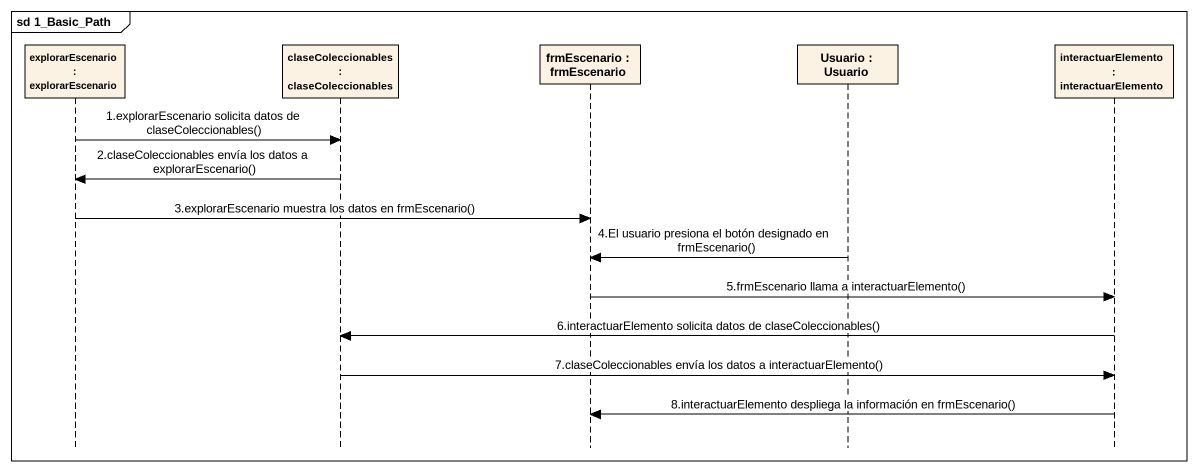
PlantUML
@startuml
mainframe sd 1_Basic_Path
hide footbox
participant "explorarEscenario : explorarEscenario" as explorarEscenario
participant "claseColeccionables : claseColeccionables" as claseColeccionables
participant "frmEscenario : frmEscenario" as frmEscenario
participant "Usuario : Usuario" as Usuario
participant "interactuarElemento : interactuarElemento" as interactuarElemento

explorarEscenario -> claseColeccionables : 1.explorarEscenario solicita datos de claseColeccionables()
claseColeccionables -> explorarEscenario : 2.claseColeccionables envía los datos a explorarEscenario()
explorarEscenario -> frmEscenario : 3.explorarEscenario muestra los datos en frmEscenario()
Usuario -> frmEscenario : 4.El usuario presiona el botón designado en frmEscenario()
frmEscenario -> interactuarElemento : 5.frmEscenario llama a interactuarElemento()
interactuarElemento -> claseColeccionables : 6.interactuarElemento solicita datos de claseColeccionables()
claseColeccionables -> interactuarElemento : 7.claseColeccionables envía los datos a interactuarElemento()
interactuarElemento -> frmEscenario : 8.interactuarElemento despliega la información en frmEscenario()
@enduml
